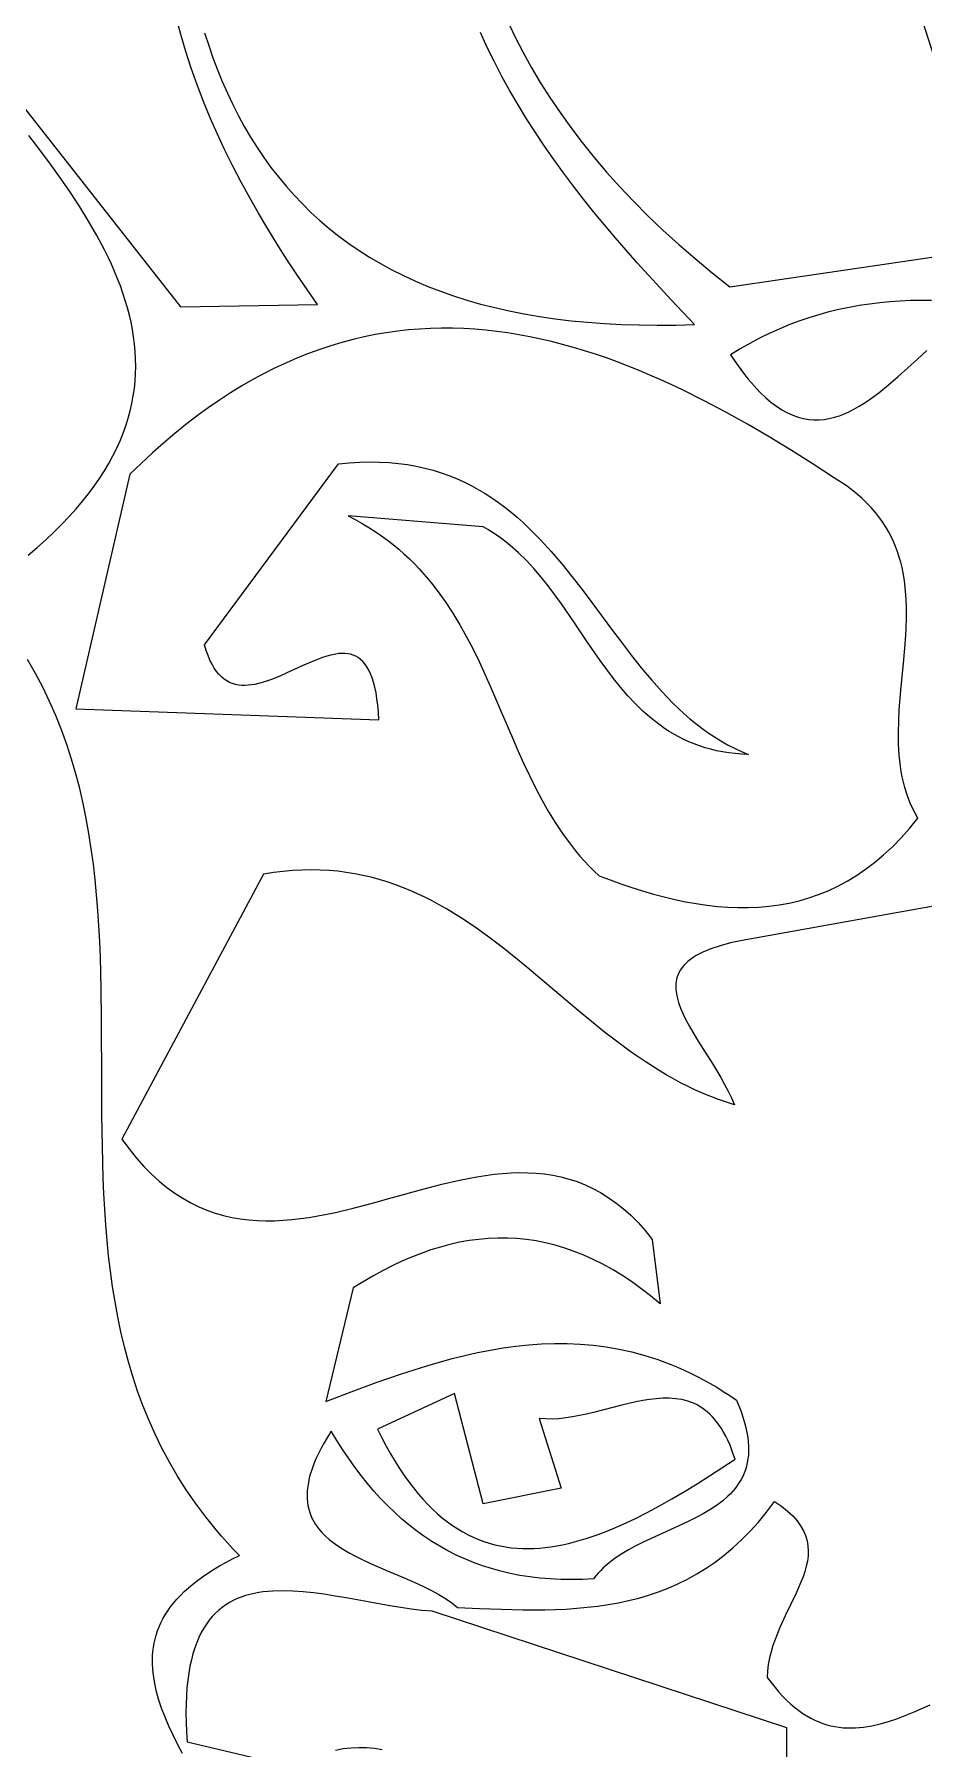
# Model space of a CAD drawing. Header units: metres. Extents: x 0 to 50, y 0 to 50.
# Drawn here: x 17.05 to 25.17, y 16.32 to 31.99 of the extents above; entities that cross this region are included whole.
import ezdxf

# ---------------------------------------------------------------- set-up
doc = ezdxf.new("R2010")
doc.units = ezdxf.units.M

msp = doc.modelspace()

# ---------------------------------------------------------------- linework, layer by layer
for points in [[(21.369941, 32.109014), (21.43751, 31.9677), (21.509927, 31.827065), (21.587283, 31.687122), (21.669666, 31.547885), (21.757168, 31.409369), (21.849879, 31.271586), (21.947889, 31.134551), (22.051288, 30.998278), (22.160167, 30.862781), (22.274615, 30.728072), (22.394723, 30.594167), (22.520581, 30.461079), (22.652279, 30.328821), (22.789908, 30.197408), (22.933558, 30.066853), (23.083319, 29.937171), (23.23928, 29.808375), (23.401534, 29.680479), (25.826481, 30.035444), (24.653579, 33.699091)], [(15.707342, 32.9049), (18.383794, 29.496553), (19.633811, 29.516951), (19.633811, 29.516951), (19.538941, 29.653868), (19.445953, 29.791568), (19.355006, 29.930102), (19.26626, 30.069523), (19.179874, 30.209881), (19.096007, 30.351228), (19.014818, 30.493616), (18.936466, 30.637097), (18.861111, 30.781721), (18.78891, 30.92754), (18.720024, 31.074607), (18.654612, 31.222972), (18.592832, 31.372686), (18.534844, 31.523802), (18.480807, 31.676372), (18.43088, 31.830445), (18.385222, 31.986075), (18.343992, 32.143312)], [(18.603466, 31.999566), (18.64014, 31.885016), (18.679214, 31.772586), (18.720721, 31.662304), (18.764692, 31.554199), (18.811158, 31.448296), (18.86015, 31.344625), (18.911702, 31.243213), (18.965843, 31.144087), (19.022606, 31.047275), (19.082022, 30.952804), (19.144123, 30.860702), (19.208941, 30.770996), (19.276506, 30.683715), (19.34685, 30.598885), (19.420006, 30.516535), (19.496004, 30.436691), (19.574876, 30.359382), (19.656654, 30.284635), (19.741369, 30.212477), (19.829052, 30.142937), (19.919736, 30.076041), (20.013452, 30.011818), (20.110232, 29.950294), (20.210106, 29.891498), (20.313107, 29.835457), (20.419266, 29.782199), (20.528615, 29.731751), (20.641184, 29.684141), (20.757007, 29.639396), (20.876114, 29.597544), (20.998537, 29.558612), (21.124307, 29.522629), (21.253457, 29.489621), (21.386017, 29.459616), (21.522019, 29.432643), (21.661495, 29.408728), (21.804476, 29.387898), (21.950994, 29.370182), (22.10108, 29.355608), (22.254766, 29.344202), (22.412083, 29.335992), (22.573064, 29.331007), (22.737739, 29.329272), (22.906141, 29.330817), (23.0783, 29.335668), (23.0783, 29.335668), (22.866267, 29.559592), (22.657861, 29.785561), (22.555354, 29.899487), (22.454158, 30.014133), (22.354407, 30.12957), (22.256235, 30.245867), (22.159778, 30.363093), (22.065169, 30.481318), (21.972544, 30.600612), (21.882036, 30.721045), (21.79378, 30.842686), (21.707911, 30.965605), (21.624564, 31.089872), (21.543873, 31.215556), (21.465972, 31.342727), (21.390996, 31.471455), (21.31908, 31.601809), (21.250359, 31.733859), (21.184965, 31.867675), (21.123036, 32.003327)], [(16.991854, 27.228186), (17.074689, 27.298929), (17.153411, 27.369512), (17.228083, 27.439937), (17.298768, 27.510205), (17.365529, 27.580318), (17.42843, 27.650279), (17.487533, 27.720089), (17.542902, 27.78975), (17.594599, 27.859265), (17.642689, 27.928634), (17.687234, 27.99786), (17.728297, 28.066945), (17.765942, 28.135891), (17.800232, 28.2047), (17.831229, 28.273374), (17.858998, 28.341914), (17.883601, 28.410322), (17.905101, 28.478601), (17.923562, 28.546753), (17.939047, 28.614778), (17.951618, 28.68268), (17.96134, 28.75046), (17.968275, 28.818121), (17.972486, 28.885663), (17.974037, 28.953089), (17.972991, 29.020401), (17.969411, 29.087601), (17.96336, 29.15469), (17.954901, 29.221671), (17.944098, 29.288546), (17.931013, 29.355316), (17.91571, 29.421984), (17.898252, 29.488551), (17.878703, 29.555019), (17.857124, 29.621391), (17.83358, 29.687667), (17.808134, 29.753851), (17.780849, 29.819944), (17.751787, 29.885947), (17.721013, 29.951864), (17.688589, 30.017695), (17.619045, 30.14911), (17.543661, 30.280206), (17.462941, 30.411), (17.377391, 30.541508), (17.287517, 30.671743), (17.193824, 30.801723), (17.096817, 30.931462), (16.997002, 31.060975)], [(25.242994, 29.554115), (25.147724, 29.555006), (25.052751, 29.55352), (24.958089, 29.549603), (24.863749, 29.543202), (24.769746, 29.534265), (24.676091, 29.522737), (24.582796, 29.508566), (24.489876, 29.491699), (24.397341, 29.472083), (24.305205, 29.449663), (24.213481, 29.424388), (24.12218, 29.396204), (24.031317, 29.365058), (23.940902, 29.330897), (23.850949, 29.293667), (23.761471, 29.253316), (23.67248, 29.20979), (23.583988, 29.163036), (23.496009, 29.113002), (23.408555, 29.059633), (23.408555, 29.059633), (23.462842, 28.978142), (23.516542, 28.903484), (23.569672, 28.835459), (23.622249, 28.773872), (23.67429, 28.718523), (23.725811, 28.669216), (23.77683, 28.625751), (23.827364, 28.587932), (23.877429, 28.555561), (23.927042, 28.52844), (23.976221, 28.506371), (24.024982, 28.489156), (24.073343, 28.476597), (24.121319, 28.468498), (24.168929, 28.464659), (24.216189, 28.464884), (24.263115, 28.468974), (24.309726, 28.476731), (24.356037, 28.487959), (24.402066, 28.502458), (24.447829, 28.520032), (24.493344, 28.540482), (24.538628, 28.56361), (24.583697, 28.58922), (24.628569, 28.617113), (24.673259, 28.647091), (24.717786, 28.678956), (24.762167, 28.712512), (24.850554, 28.7839), (24.938558, 28.859674), (25.113954, 29.018049), (25.201617, 29.097486)], [(17.921134, 27.966943), (17.427674, 25.822499), (20.194866, 25.724663), (20.194866, 25.724663), (20.190777, 25.793555), (20.185056, 25.857475), (20.177752, 25.916572), (20.16891, 25.970999), (20.158579, 26.020906), (20.146804, 26.066445), (20.133633, 26.107767), (20.119113, 26.145023), (20.103291, 26.178365), (20.086213, 26.207944), (20.067928, 26.23391), (20.048481, 26.256416), (20.027921, 26.275611), (20.006293, 26.291649), (19.983645, 26.304679), (19.960023, 26.314854), (19.935476, 26.322323), (19.91005, 26.327239), (19.883791, 26.329753), (19.856747, 26.330016), (19.828965, 26.328179), (19.800492, 26.324393), (19.771374, 26.31881), (19.74166, 26.311581), (19.680627, 26.292789), (19.617769, 26.269227), (19.553463, 26.242105), (19.488084, 26.212632), (19.355611, 26.151476), (19.289269, 26.122212), (19.223358, 26.095436), (19.158255, 26.07236), (19.094334, 26.054191), (19.062935, 26.047326), (19.031972, 26.042142), (19.001493, 26.038789), (18.971545, 26.03742), (18.942175, 26.038185), (18.913429, 26.041236), (18.885355, 26.046724), (18.858, 26.0548), (18.831411, 26.065616), (18.805634, 26.079322), (18.780717, 26.09607), (18.756707, 26.116011), (18.73365, 26.139296), (18.711594, 26.166077), (18.690586, 26.196504), (18.670672, 26.23073), (18.651901, 26.268904), (18.634317, 26.31118), (18.61797, 26.357706), (18.602905, 26.408636), (19.827547, 28.06091), (19.827547, 28.06091), (19.925027, 28.070695), (20.019807, 28.076766), (20.111959, 28.079223), (20.201554, 28.078168), (20.288662, 28.073702), (20.373355, 28.065926), (20.455702, 28.05494), (20.535775, 28.040846), (20.613644, 28.023745), (20.68938, 28.003738), (20.763054, 27.980925), (20.834737, 27.955408), (20.904499, 27.927288), (20.97241, 27.896666), (21.038543, 27.863642), (21.102967, 27.828318), (21.165754, 27.790795), (21.226973, 27.751174), (21.286696, 27.709556), (21.344993, 27.666042), (21.401936, 27.620732), (21.457595, 27.573729), (21.51204, 27.525132), (21.565342, 27.475043), (21.617573, 27.423563), (21.668803, 27.370793), (21.768542, 27.261787), (21.865125, 27.148832), (21.959118, 27.032738), (22.051088, 26.914311), (22.1416, 26.79436), (22.320513, 26.553119), (22.410047, 26.433444), (22.500386, 26.315478), (22.592097, 26.200029), (22.685745, 26.087903), (22.781896, 25.979911), (22.831088, 25.927717), (22.881117, 25.876859), (22.932056, 25.827438), (22.983974, 25.779555), (23.036942, 25.733312), (23.091031, 25.688809), (23.146312, 25.646147), (23.202855, 25.605427), (23.260732, 25.566751), (23.320013, 25.530218), (23.380768, 25.495931), (23.443069, 25.463991), (23.506986, 25.434497), (23.57259, 25.407552), (23.57259, 25.407552), (23.510761, 25.410239), (23.450653, 25.415056), (23.392217, 25.421945), (23.335408, 25.430849), (23.28018, 25.44171), (23.226486, 25.454472), (23.174279, 25.469078), (23.123512, 25.485469), (23.074141, 25.503588), (23.026117, 25.523379), (22.979395, 25.544784), (22.933929, 25.567746), (22.88967, 25.592207), (22.846574, 25.61811), (22.804594, 25.645399), (22.763683, 25.674015), (22.723794, 25.703901), (22.684882, 25.735001), (22.609801, 25.800611), (22.538067, 25.870386), (22.469309, 25.943868), (22.403155, 26.0206), (22.339234, 26.100122), (22.277173, 26.181977), (22.2166, 26.265707), (22.098435, 26.436957), (21.981764, 26.610208), (21.863614, 26.781793), (21.803055, 26.865816), (21.74101, 26.948048), (21.677109, 27.028031), (21.610979, 27.105308), (21.542248, 27.179419), (21.470546, 27.249906), (21.3955, 27.316312), (21.356606, 27.347841), (21.316738, 27.378178), (21.275847, 27.407266), (21.233889, 27.435047), (21.190815, 27.461463), (21.14658, 27.486459), (19.913308, 27.586699), (19.913308, 27.586699), (19.978457, 27.55315), (20.04142, 27.518224), (20.102258, 27.481957), (20.161033, 27.444391), (20.217804, 27.405564), (20.272632, 27.365515), (20.325579, 27.324284), (20.376705, 27.281911), (20.42607, 27.238434), (20.473736, 27.193893), (20.519762, 27.148327), (20.564211, 27.101775), (20.607141, 27.054277), (20.648616, 27.005872), (20.688694, 26.9566), (20.727436, 26.906499), (20.801159, 26.803971), (20.870269, 26.698601), (20.935252, 26.590704), (20.996594, 26.480595), (21.054781, 26.368589), (21.110299, 26.255), (21.163632, 26.140142), (21.215269, 26.02433), (21.315391, 25.791104), (21.414551, 25.557836), (21.464985, 25.441973), (21.516637, 25.327044), (21.569991, 25.213363), (21.625533, 25.101244), (21.68375, 24.991002), (21.745127, 24.882952), (21.81015, 24.777409), (21.879305, 24.674686), (21.953078, 24.575098), (21.991847, 24.526578), (22.031954, 24.47896), (22.073457, 24.432283), (22.116419, 24.386587), (22.160899, 24.34191), (22.206959, 24.298292), (22.206959, 24.298292), (22.306669, 24.260697), (22.406193, 24.2251), (22.505495, 24.191651), (22.604537, 24.1605), (22.70328, 24.131794), (22.801688, 24.105682), (22.899722, 24.082314), (22.997344, 24.061838), (23.094518, 24.044403), (23.191205, 24.030159), (23.287368, 24.019253), (23.382969, 24.011835), (23.47797, 24.008054), (23.572333, 24.008058), (23.666022, 24.011996), (23.758998, 24.020018), (23.851223, 24.032272), (23.94266, 24.048907), (24.033271, 24.070072), (24.123019, 24.095915), (24.211866, 24.126586), (24.299774, 24.162233), (24.386705, 24.203006), (24.472621, 24.249053), (24.557486, 24.300523), (24.641261, 24.357564), (24.723909, 24.420327), (24.805392, 24.488959), (24.885672, 24.56361), (24.964711, 24.644428), (25.042473, 24.731562), (25.118918, 24.825162), (25.118918, 24.825162), (25.093552, 24.870386), (25.070515, 24.916203), (25.049715, 24.962588), (25.031058, 25.009519), (25.014454, 25.056972), (24.99981, 25.104923), (24.987034, 25.153349), (24.976033, 25.202228), (24.966716, 25.251534), (24.958989, 25.301246), (24.94794, 25.401789), (24.942149, 25.503671), (24.940877, 25.606704), (24.943388, 25.7107), (24.948942, 25.815472), (24.956803, 25.920832), (24.966232, 26.026594), (24.986846, 26.23857), (24.996554, 26.34441), (25.004879, 26.449901), (25.011084, 26.554856), (25.014431, 26.659087), (25.014182, 26.762408), (25.009599, 26.864629), (24.999944, 26.965565), (24.992985, 27.015492), (24.98448, 27.065027), (24.974339, 27.114147), (24.962469, 27.162828), (24.948778, 27.211048), (24.933173, 27.258781), (24.915562, 27.306006), (24.895854, 27.352699), (24.873955, 27.398835), (24.849774, 27.444393), (24.823218, 27.489348), (24.794196, 27.533676), (24.762615, 27.577355), (24.728382, 27.620361), (24.691406, 27.662671), (24.651594, 27.704261), (24.608854, 27.745108), (24.563094, 27.785188), (24.514221, 27.824478), (24.462144, 27.862954), (24.40677, 27.900594), (24.348007, 27.937373), (24.348007, 27.937373), (24.152227, 28.065241), (23.956038, 28.189339), (23.75945, 28.309224), (23.56247, 28.424455), (23.365106, 28.53459), (23.167366, 28.639187), (22.96926, 28.737804), (22.870071, 28.784731), (22.770794, 28.829998), (22.671429, 28.873549), (22.571977, 28.915329), (22.47244, 28.955282), (22.372818, 28.993353), (22.273112, 29.029487), (22.173323, 29.063629), (22.073453, 29.095724), (21.973503, 29.125716), (21.873473, 29.15355), (21.773364, 29.17917), (21.673178, 29.202523), (21.572915, 29.223551), (21.472577, 29.242201), (21.372164, 29.258416), (21.271678, 29.272142), (21.17112, 29.283323), (21.07049, 29.291904), (20.96979, 29.297831), (20.86902, 29.301046), (20.768182, 29.301496), (20.667277, 29.299125), (20.566306, 29.293878), (20.465269, 29.2857), (20.364168, 29.274535), (20.263004, 29.260328), (20.161778, 29.243024), (20.06049, 29.222567), (19.959142, 29.198903), (19.857736, 29.171976), (19.756271, 29.141731), (19.654749, 29.108113), (19.553171, 29.071066), (19.451538, 29.030535), (19.349851, 28.986465), (19.248111, 28.9388), (19.146319, 28.887486), (19.044476, 28.832468), (18.942583, 28.773689), (18.840641, 28.711095), (18.738652, 28.64463), (18.636615, 28.574239), (18.534533, 28.499868), (18.432406, 28.42146), (18.330235, 28.338961), (18.228021, 28.252314), (18.125766, 28.161466), (18.02347, 28.066361), (17.921134, 27.966943)], [(18.399531, 16.279727), (18.355813, 16.363515), (18.314577, 16.446885), (18.276261, 16.529792), (18.241304, 16.612195), (18.210142, 16.694051), (18.183214, 16.775315), (18.160956, 16.855946), (18.143807, 16.9359), (18.132205, 17.015134), (18.128621, 17.054467), (18.126587, 17.093604), (18.126159, 17.13254), (18.127391, 17.171269), (18.130337, 17.209786), (18.135054, 17.248085), (18.141594, 17.286161), (18.150014, 17.324009), (18.160367, 17.361622), (18.172709, 17.398997), (18.187094, 17.436127), (18.203576, 17.473007), (18.222211, 17.509632), (18.243054, 17.545996), (18.266158, 17.582094), (18.291579, 17.61792), (18.319372, 17.65347), (18.34959, 17.688737), (18.38229, 17.723717), (18.417524, 17.758404), (18.455349, 17.792792), (18.495819, 17.826877), (18.538989, 17.860652), (18.584913, 17.894113), (18.633646, 17.927254), (18.685243, 17.96007), (18.739758, 17.992555), (18.797247, 18.024705), (18.857763, 18.056512), (18.921362, 18.087973), (18.921362, 18.087973), (18.865344, 18.146251), (18.811018, 18.204954), (18.758355, 18.264076), (18.707332, 18.323609), (18.610096, 18.443886), (18.519104, 18.565731), (18.434148, 18.689092), (18.35502, 18.813918), (18.281513, 18.940155), (18.213419, 19.067751), (18.150531, 19.196654), (18.092641, 19.326811), (18.039541, 19.45817), (17.991025, 19.590677), (17.946885, 19.724281), (17.906912, 19.85893), (17.870901, 19.99457), (17.838642, 20.13115), (17.809929, 20.268616), (17.784555, 20.406917), (17.762311, 20.546), (17.74299, 20.685812), (17.726384, 20.826301), (17.712287, 20.967414), (17.70049, 21.109099), (17.690787, 21.251304), (17.682969, 21.393976), (17.676829, 21.537063), (17.668753, 21.82427), (17.664899, 22.112506), (17.663607, 22.401351), (17.662069, 22.979188), (17.658503, 23.267342), (17.650859, 23.554425), (17.644989, 23.697434), (17.637476, 23.840018), (17.628114, 23.982125), (17.616695, 24.123702), (17.603011, 24.264697), (17.586855, 24.405057), (17.56802, 24.54473), (17.546297, 24.683663), (17.52148, 24.821804), (17.49336, 24.9591), (17.461731, 25.095499), (17.426385, 25.230948), (17.387114, 25.365396), (17.343711, 25.498788), (17.295968, 25.631074), (17.243677, 25.7622), (17.186632, 25.892115), (17.124625, 26.020765), (17.057448, 26.148098), (16.984894, 26.274062)], [(19.141949, 24.313221), (17.846156, 21.893621), (17.846156, 21.893621), (17.912727, 21.803304), (17.980234, 21.719885), (18.048644, 21.643148), (18.117926, 21.572876), (18.188049, 21.508852), (18.258982, 21.450858), (18.330694, 21.398678), (18.403153, 21.352094), (18.476329, 21.310889), (18.55019, 21.274847), (18.624705, 21.24375), (18.699843, 21.21738), (18.775573, 21.195522), (18.851863, 21.177957), (18.928683, 21.16447), (19.006001, 21.154842), (19.083786, 21.148856), (19.162007, 21.146296), (19.240633, 21.146945), (19.319633, 21.150585), (19.398975, 21.156999), (19.478629, 21.16597), (19.558562, 21.177282), (19.638745, 21.190716), (19.719145, 21.206057), (19.799733, 21.223086), (19.961342, 21.261342), (20.123325, 21.303749), (20.285431, 21.34857), (20.609016, 21.438505), (20.769996, 21.480146), (20.930103, 21.517255), (21.009751, 21.533566), (21.089087, 21.548093), (21.16808, 21.560619), (21.246699, 21.570925), (21.324912, 21.578796), (21.402689, 21.584014), (21.479998, 21.586362), (21.556809, 21.585623), (21.633089, 21.58158), (21.708808, 21.574016), (21.783934, 21.562713), (21.858438, 21.547455), (21.932286, 21.528025), (22.005449, 21.504205), (22.077894, 21.475778), (22.149592, 21.442528), (22.22051, 21.404236), (22.290618, 21.360687), (22.359884, 21.311663), (22.428277, 21.256947), (22.495766, 21.196322), (22.56232, 21.12957), (22.627908, 21.056475), (22.692498, 20.97682), (22.763402, 20.388554), (22.763402, 20.388554), (22.676256, 20.460684), (22.589138, 20.527966), (22.502044, 20.590448), (22.414967, 20.64818), (22.327903, 20.701208), (22.240844, 20.749583), (22.153787, 20.793351), (22.066725, 20.832562), (21.979653, 20.867265), (21.892565, 20.897507), (21.805456, 20.923338), (21.71832, 20.944805), (21.631151, 20.961957), (21.543944, 20.974843), (21.456694, 20.983512), (21.369395, 20.98801), (21.28204, 20.988388), (21.194626, 20.984694), (21.107145, 20.976976), (21.019594, 20.965282), (20.931965, 20.949661), (20.844253, 20.930162), (20.756454, 20.906833), (20.668561, 20.879723), (20.580568, 20.848879), (20.492471, 20.814352), (20.404263, 20.776188), (20.315939, 20.734436), (20.227494, 20.689146), (20.138922, 20.640365), (20.050217, 20.588142), (19.961373, 20.532525), (19.711827, 19.494204), (19.711827, 19.494204), (19.94132, 19.582368), (20.171352, 19.66758), (20.401945, 19.747982), (20.517459, 19.785796), (20.633123, 19.82171), (20.748939, 19.85549), (20.86491, 19.886905), (20.981039, 19.915721), (21.097329, 19.941706), (21.213783, 19.964627), (21.330404, 19.984252), (21.447195, 20.000347), (21.564158, 20.012682), (21.681298, 20.021021), (21.798616, 20.025135), (21.916115, 20.024788), (22.0338, 20.01975), (22.151671, 20.009787), (22.269734, 19.994667), (22.387989, 19.974157), (22.506441, 19.948025), (22.625092, 19.916038), (22.743946, 19.877963), (22.863004, 19.833567), (22.922612, 19.808927), (22.982271, 19.782619), (23.041984, 19.754615), (23.101749, 19.724886), (23.161568, 19.693402), (23.221441, 19.660134), (23.281368, 19.625054), (23.34135, 19.588132), (23.401386, 19.549339), (23.461478, 19.508646), (23.461478, 19.508646), (23.483989, 19.454665), (23.503777, 19.402528), (23.520907, 19.352189), (23.535445, 19.303603), (23.547458, 19.256724), (23.557011, 19.211507), (23.564169, 19.167906), (23.569, 19.125875), (23.571567, 19.08537), (23.571939, 19.046345), (23.570179, 19.008753), (23.566355, 18.972551), (23.560532, 18.937691), (23.552776, 18.904129), (23.543152, 18.871819), (23.531728, 18.840716), (23.518567, 18.810774), (23.503737, 18.781947), (23.487303, 18.75419), (23.469331, 18.727457), (23.449887, 18.701704), (23.429037, 18.676884), (23.406846, 18.652952), (23.383381, 18.629862), (23.332891, 18.586028), (23.278092, 18.545017), (23.219513, 18.506465), (23.157679, 18.470009), (23.093118, 18.435283), (23.026357, 18.401924), (22.88834, 18.337849), (22.747844, 18.274872), (22.609083, 18.210078), (22.541671, 18.17609), (22.476273, 18.140555), (22.413416, 18.10311), (22.353627, 18.063389), (22.297433, 18.02103), (22.245361, 17.975668), (22.221036, 17.951747), (22.197938, 17.926938), (22.176134, 17.901197), (22.15569, 17.874477), (22.15569, 17.874477), (22.053848, 17.869468), (21.954001, 17.867707), (21.856125, 17.869174), (21.760194, 17.873849), (21.666182, 17.881711), (21.574064, 17.89274), (21.483813, 17.906916), (21.395405, 17.924218), (21.308814, 17.944627), (21.224014, 17.968122), (21.14098, 17.994682), (21.059686, 18.024288), (20.980106, 18.056919), (20.902215, 18.092555), (20.825988, 18.131175), (20.751398, 18.17276), (20.67842, 18.217289), (20.607028, 18.264742), (20.537198, 18.315098), (20.468902, 18.368338), (20.402117, 18.424441), (20.336815, 18.483386), (20.272972, 18.545154), (20.210562, 18.609724), (20.149559, 18.677075), (20.089937, 18.747189), (20.031672, 18.820044), (19.974738, 18.89562), (19.919108, 18.973896), (19.864757, 19.054854), (19.811661, 19.138471), (19.759792, 19.224729), (19.759792, 19.224729), (19.725949, 19.170715), (19.695168, 19.118405), (19.667379, 19.067762), (19.642515, 19.018747), (19.620506, 18.971321), (19.601285, 18.925448), (19.584782, 18.881088), (19.57093, 18.838204), (19.55966, 18.796757), (19.550903, 18.756709), (19.544591, 18.718022), (19.540655, 18.680658), (19.539027, 18.644578), (19.539639, 18.609745), (19.542421, 18.57612), (19.547306, 18.543665), (19.554224, 18.512342), (19.563108, 18.482113), (19.573889, 18.452939), (19.586499, 18.424783), (19.600868, 18.397606), (19.616929, 18.37137), (19.634612, 18.346037), (19.65385, 18.321568), (19.674574, 18.297927), (19.696715, 18.275073), (19.744976, 18.231579), (19.798085, 18.19078), (19.855494, 18.152372), (19.916654, 18.116048), (19.981019, 18.081504), (20.04804, 18.048434), (20.117168, 18.016532), (20.259558, 17.955014), (20.403804, 17.894506), (20.545524, 17.832566), (20.614066, 17.800295), (20.680333, 17.76675), (20.743776, 17.731626), (20.803848, 17.694617), (20.86, 17.655418), (20.911685, 17.613723), (20.911685, 17.613723), (21.113226, 17.604259), (21.313809, 17.596458), (21.513057, 17.591965), (21.612063, 17.591472), (21.710593, 17.592422), (21.808601, 17.595021), (21.906039, 17.599474), (22.00286, 17.605986), (22.099017, 17.614763), (22.194463, 17.626011), (22.28915, 17.639934), (22.383032, 17.656739), (22.47606, 17.67663), (22.568189, 17.699813), (22.65937, 17.726494), (22.749557, 17.756878), (22.838701, 17.791171), (22.926757, 17.829577), (23.013677, 17.872303), (23.099413, 17.919553), (23.183919, 17.971534), (23.267147, 18.028451), (23.34905, 18.090509), (23.429581, 18.157913), (23.508692, 18.23087), (23.586337, 18.309584), (23.662468, 18.394261), (23.737038, 18.485106), (23.81, 18.582326), (23.81, 18.582326), (23.873577, 18.538275), (23.928734, 18.49405), (23.975888, 18.449629), (24.015457, 18.404988), (24.047861, 18.360106), (24.073516, 18.31496), (24.092842, 18.269527), (24.106257, 18.223785), (24.114179, 18.177712), (24.117026, 18.131286), (24.115217, 18.084482), (24.109169, 18.037281), (24.099302, 17.989658), (24.086034, 17.941591), (24.069782, 17.893058), (24.050965, 17.844037), (24.007309, 17.744439), (23.958414, 17.642617), (23.907624, 17.538392), (23.858287, 17.431584), (23.835209, 17.377155), (23.813748, 17.322014), (23.794324, 17.266136), (23.777355, 17.209501), (23.763258, 17.152086), (23.752453, 17.093867), (23.745357, 17.034823), (23.742388, 16.974931), (23.742388, 16.974931), (23.778048, 16.926789), (23.813808, 16.881722), (23.849668, 16.839657), (23.885626, 16.80052), (23.92168, 16.764238), (23.957828, 16.730739), (23.994069, 16.699948), (24.030402, 16.671794), (24.066825, 16.646203), (24.103335, 16.623101), (24.139932, 16.602416), (24.176615, 16.584074), (24.21338, 16.568003), (24.250227, 16.554128), (24.287155, 16.542378), (24.324161, 16.532679), (24.361244, 16.524957), (24.398402, 16.51914), (24.435634, 16.515154), (24.472938, 16.512927), (24.510313, 16.512385), (24.547757, 16.513455), (24.622844, 16.520138), (24.698188, 16.532392), (24.773776, 16.549631), (24.849595, 16.571271), (24.925631, 16.596726), (25.001873, 16.625411), (25.078307, 16.656741), (25.231701, 16.724995)], [(25.651637, 24.090988), (23.633526, 23.727738), (23.633526, 23.727738), (23.513861, 23.707473), (23.406734, 23.684635), (23.311626, 23.659305), (23.228016, 23.631566), (23.19036, 23.616819), (23.155383, 23.601499), (23.123021, 23.585617), (23.093209, 23.569184), (23.065881, 23.552209), (23.040973, 23.534703), (23.018419, 23.516676), (22.998154, 23.498138), (22.980114, 23.479099), (22.964234, 23.459569), (22.950447, 23.439559), (22.938691, 23.419078), (22.928898, 23.398137), (22.921006, 23.376746), (22.914947, 23.354916), (22.910658, 23.332655), (22.908073, 23.309976), (22.907128, 23.286886), (22.907757, 23.263398), (22.909895, 23.23952), (22.91844, 23.190639), (22.932242, 23.140323), (22.950782, 23.088655), (22.973538, 23.035715), (22.999992, 22.981584), (23.029623, 22.926345), (23.096336, 22.812864), (23.169516, 22.695922), (23.245003, 22.576171), (23.318637, 22.45426), (23.353458, 22.392698), (23.386256, 22.33084), (23.416511, 22.268767), (23.443701, 22.206561), (23.443701, 22.206561), (23.370223, 22.229157), (23.297871, 22.253907), (23.226599, 22.280724), (23.156364, 22.309519), (23.087119, 22.340203), (23.01882, 22.372689), (22.951422, 22.406888), (22.884881, 22.442712), (22.819151, 22.480071), (22.754189, 22.518878), (22.626384, 22.600481), (22.501108, 22.686814), (22.378003, 22.777169), (22.256709, 22.870838), (22.136869, 22.967115), (22.018122, 23.065293), (21.900111, 23.164662), (21.66486, 23.364151), (21.546904, 23.462855), (21.428248, 23.559922), (21.308533, 23.654646), (21.187403, 23.746318), (21.064497, 23.834231), (20.939456, 23.917678), (20.876024, 23.957506), (20.811923, 23.995952), (20.74711, 24.032928), (20.681539, 24.068346), (20.615165, 24.102116), (20.547944, 24.134151), (20.479831, 24.164362), (20.410781, 24.19266), (20.340749, 24.218958), (20.26969, 24.243167), (20.197559, 24.265199), (20.124312, 24.284964), (20.049904, 24.302375), (19.97429, 24.317343), (19.897425, 24.32978), (19.819264, 24.339598), (19.739762, 24.346707), (19.658875, 24.35102), (19.576558, 24.352448), (19.492766, 24.350903), (19.407454, 24.346296), (19.320577, 24.338539), (19.23209, 24.327543), (19.141949, 24.313221)], [(20.183673, 19.24204), (20.183673, 19.24204), (20.222679, 19.163465), (20.262226, 19.088259), (20.302304, 19.016372), (20.342907, 18.947756), (20.384026, 18.882362), (20.425655, 18.82014), (20.467785, 18.761041), (20.510409, 18.705018), (20.553519, 18.652021), (20.597107, 18.602002), (20.641166, 18.55491), (20.685688, 18.510699), (20.730665, 18.469317), (20.77609, 18.430718), (20.821955, 18.394851), (20.868252, 18.361669), (20.914973, 18.331122), (20.962112, 18.303161), (21.009659, 18.277737), (21.057608, 18.254802), (21.105951, 18.234307), (21.154681, 18.216202), (21.203788, 18.20044), (21.253267, 18.18697), (21.303108, 18.175745), (21.353305, 18.166715), (21.40385, 18.159832), (21.454734, 18.155046), (21.505952, 18.152309), (21.557493, 18.151571), (21.609352, 18.152785), (21.66152, 18.155901), (21.71399, 18.16087), (21.766754, 18.167644), (21.819803, 18.176173), (21.873132, 18.186409), (21.926731, 18.198302), (21.980594, 18.211804), (22.089078, 18.24344), (22.198523, 18.280926), (22.308867, 18.323869), (22.420049, 18.37188), (22.532007, 18.424567), (22.64468, 18.48154), (22.758006, 18.542407), (22.871924, 18.606777), (22.986372, 18.67426), (23.10129, 18.744464), (23.216614, 18.817), (23.44824, 18.967498), (23.44824, 18.967498), (23.432754, 19.014895), (23.416522, 19.059739), (23.399562, 19.102088), (23.381891, 19.142002), (23.363526, 19.179541), (23.344482, 19.214765), (23.324779, 19.247734), (23.304431, 19.278507), (23.283457, 19.307145), (23.261873, 19.333706), (23.239696, 19.35825), (23.216942, 19.380839), (23.19363, 19.40153), (23.169775, 19.420384), (23.145394, 19.437461), (23.120505, 19.45282), (23.095124, 19.466522), (23.069268, 19.478625), (23.042955, 19.48919), (23.0162, 19.498277), (22.961435, 19.512254), (22.905108, 19.521033), (22.847355, 19.525094), (22.78831, 19.524914), (22.72811, 19.520971), (22.666888, 19.513743), (22.60478, 19.503708), (22.541922, 19.491345), (22.414492, 19.461546), (22.156567, 19.395039), (22.092236, 19.379762), (22.028234, 19.365981), (21.964697, 19.354174), (21.901761, 19.344819), (21.83956, 19.338394), (21.77823, 19.335378), (21.717905, 19.336248), (21.658721, 19.341482), (21.860211, 18.704071), (21.14905, 18.560045), (20.884588, 19.567936), (20.183673, 19.24204)], [(23.925479, 15.714246), (23.920411, 16.514706), (20.680675, 17.578572), (20.680675, 17.578572), (20.587016, 17.586637), (20.491351, 17.598016), (20.394035, 17.612085), (20.295421, 17.62822), (20.09571, 17.664195), (19.895049, 17.70095), (19.795245, 17.718061), (19.696263, 17.733497), (19.598458, 17.746632), (19.502182, 17.756844), (19.407789, 17.763509), (19.315633, 17.766002), (19.226067, 17.763701), (19.182366, 17.760558), (19.139444, 17.755982), (19.097347, 17.749895), (19.056119, 17.74222), (19.015803, 17.732879), (18.976444, 17.721793), (18.938086, 17.708884), (18.900773, 17.694075), (18.86455, 17.677288), (18.82946, 17.658445), (18.795548, 17.637467), (18.762858, 17.614277), (18.731434, 17.588797), (18.70132, 17.560948), (18.672561, 17.530654), (18.6452, 17.497835), (18.619283, 17.462414), (18.594852, 17.424314), (18.571953, 17.383455), (18.550629, 17.33976), (18.530925, 17.293151), (18.512884, 17.24355), (18.496552, 17.19088), (18.481972, 17.135061), (18.469188, 17.076017), (18.458245, 17.013669), (18.449186, 16.947939), (18.442057, 16.87875), (18.4369, 16.806022), (18.433761, 16.729679), (18.432684, 16.649643), (18.433712, 16.565835), (18.43689, 16.478177), (18.442262, 16.386592)], [(18.442262, 16.386592), (19.432413, 16.150429)], [(19.797461, 16.309605), (19.869373, 16.323523), (19.940951, 16.332031), (20.012211, 16.335371), (20.083165, 16.333783), (20.153827, 16.327508), (20.224213, 16.316789)]]:
    msp.add_lwpolyline(points)

doc.saveas('drawing.dxf')
